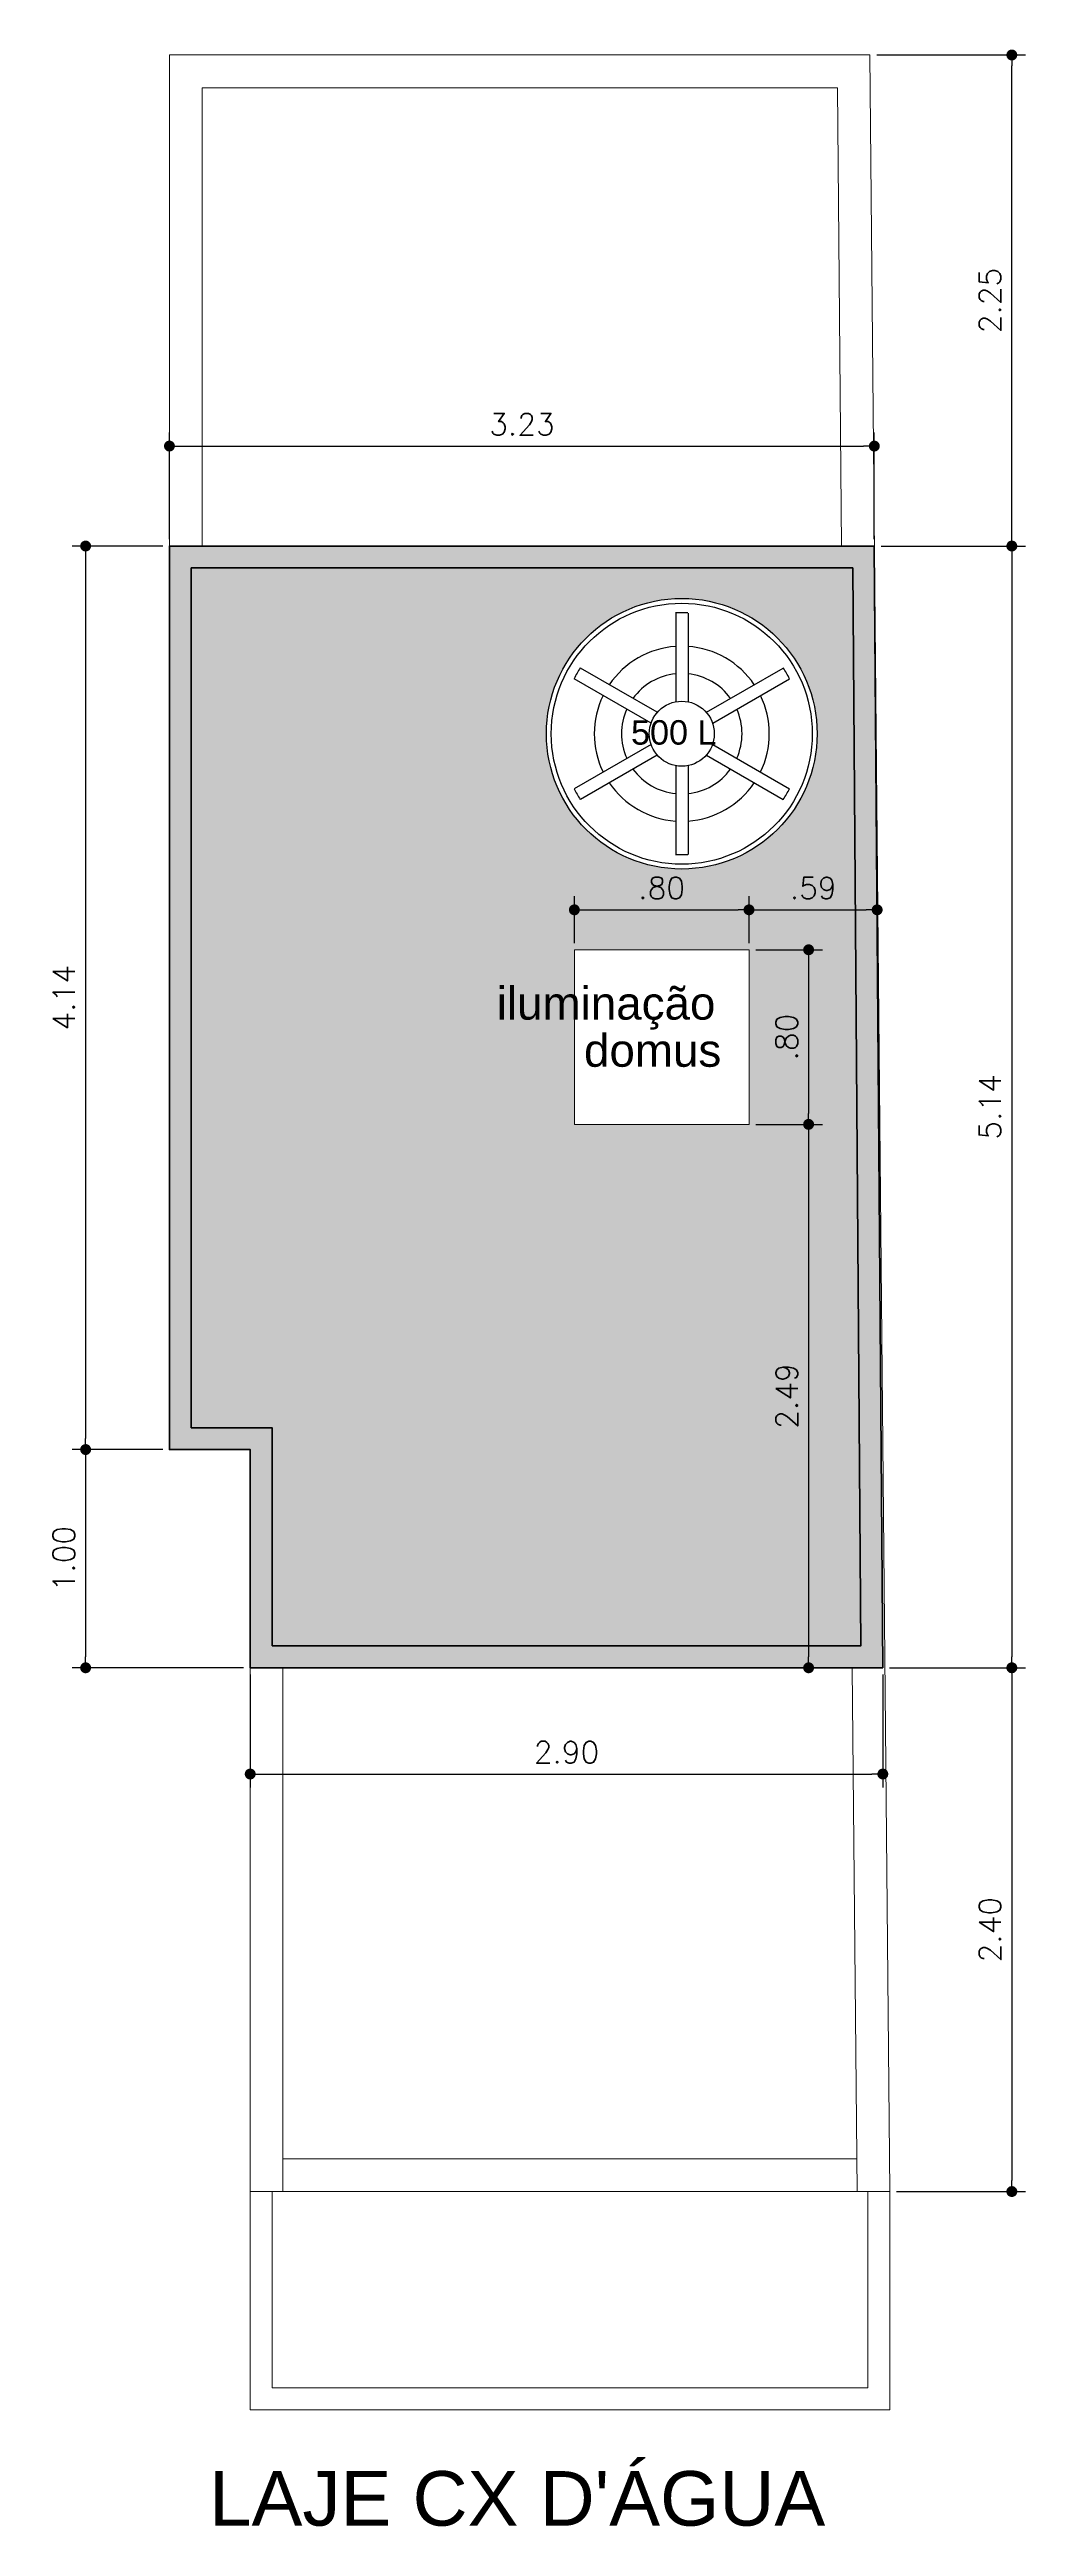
# Model space of a CAD drawing. Header units: millimetres. Extents: x -57 to 56, y 2 to 85.
# Drawn here: x -33.48 to -29.01, y 45.41 to 56.76 of the extents above; entities that cross this region are included whole.
import ezdxf

# ---------------------------------------------------------------- set-up
doc = ezdxf.new("R2010")
doc.units = ezdxf.units.MM
doc.header["$LTSCALE"] = 0.5
doc.header["$PDMODE"] = 3
for name, color, linetype, lineweight in [('Alvenaria-alta', 5, 'Continuous', 50), ('Alvenaria-baixa', 3, 'Continuous', 20), ('ARQ CINZA', 253, 'Continuous', 13), ('ARQ cota externa', 1, 'Continuous', 15), ('ARQ Esquadria 2', 2, 'Continuous', 20), ('ARQ TEXTO 01', 250, 'Continuous', 18), ('ARQ VISTA 1', 1, 'Continuous', 15)]:
    doc.layers.add(name, color=color, linetype=linetype, lineweight=lineweight)
doc.layers.add('ARQ TEXTO 02', color=3, linetype='Continuous')
doc.layers.add('EQUIPAMENTOS', color=1, linetype='Continuous')
doc.styles.add('arial 015', font='arial.ttf', dxfattribs={"height": 0.15})
doc.styles.add('ARIAL 25', font='arial.ttf', dxfattribs={"height": 0.25})
doc.styles.add('ARIAL-020', font='arial.ttf', dxfattribs={"height": 0.2})
doc.styles.add('RS50', font='romans.shx', dxfattribs={"height": 0.1})
doc.dimstyles.new('Cota 50', dxfattribs={"dimscale": 0.05, "dimtxt": 0.1, "dimasz": 1, "dimexe": 1.25, "dimexo": 0.625, "dimgap": 1, "dimtad": 1, "dimzin": 4, "dimdsep": 46, "dimtxsty": 'RS50', "dimblk": 'DOT', "dimcen": 0.1, "dimclrd": 256, "dimclre": 256, "dimclrt": 256, "dimadec": 0, "dimazin": 0, "dimtfac": 1, "dimtix": 1, "dimtmove": 0, "dimatfit": 3, "dimldrblk": 'DOT', "dimfxl": 1.25, "dimarcsym": 0})

# ---------------------------------------------------------------- blocks, each defined once
blk = doc.blocks.new('_Dot')
at = {"color": 0, "linetype": 'ByBlock', "lineweight": -2}
blk.add_line((-0.5, 0), (-1, 0), dxfattribs=at)
at = {"color": 0, "linetype": 'ByBlock', "const_width": 0.5}
blk.add_lwpolyline([(-0.25, 0, 1), (0.25, 0, 1)], format="xyb", close=True, dxfattribs=at)
blk = doc.blocks.new('*D101')
at = {"layer": 'ARQ cota externa', "lineweight": -2, "transparency": 16777216}
for p, q in [((-32.966, 54.481), (-33.381, 54.481)), ((-33.319, 54.431), (-33.319, 50.391)), ((-32.966, 50.341), (-33.381, 50.341))]:
    blk.add_line(p, q, dxfattribs=at)
at = {"layer": 'DEFPOINTS', "color": 0, "transparency": 16777216}
for p in [(-32.935, 54.481), (-33.319, 50.341), (-32.935, 50.341)]:
    blk.add_point(p, dxfattribs=at)
at = {"layer": 'ARQ cota externa', "lineweight": -2, "transparency": 16777216, "xscale": 0.05, "yscale": 0.05, "zscale": 0.05}
for p, rotation in [((-33.319, 54.481), 90), ((-33.319, 50.341), 270)]:
    blk.add_blockref('_Dot', p, dxfattribs=dict(at, rotation=rotation))
at = {"layer": 'ARQ cota externa', "transparency": 16777216, "insert": (-33.419, 52.411), "char_height": 0.1, "attachment_point": 5, "rotation": 90, "style": 'RS50'}
blk.add_mtext('4.14', dxfattribs=at)
blk = doc.blocks.new('*D102')
at = {"layer": 'ARQ cota externa', "lineweight": -2, "transparency": 16777216}
for p, q in [((-32.966, 50.341), (-33.381, 50.341)), ((-33.319, 50.291), (-33.319, 49.391)), ((-32.596, 49.341), (-33.381, 49.341))]:
    blk.add_line(p, q, dxfattribs=at)
at = {"layer": 'DEFPOINTS', "color": 0, "transparency": 16777216}
for p in [(-32.935, 50.341), (-33.319, 49.341), (-32.565, 49.341)]:
    blk.add_point(p, dxfattribs=at)
at = {"layer": 'ARQ cota externa', "lineweight": -2, "transparency": 16777216, "xscale": 0.05, "yscale": 0.05, "zscale": 0.05}
for p, rotation in [((-33.319, 50.341), 90), ((-33.319, 49.341), 270)]:
    blk.add_blockref('_Dot', p, dxfattribs=dict(at, rotation=rotation))
at = {"layer": 'ARQ cota externa', "transparency": 16777216, "insert": (-33.419, 49.841), "char_height": 0.1, "attachment_point": 5, "rotation": 90, "style": 'RS50'}
blk.add_mtext('1.00', dxfattribs=at)
blk = doc.blocks.new('*D103')
at = {"layer": 'ARQ cota externa', "lineweight": -2, "transparency": 16777216}
for p, q in [((-32.935, 54.512), (-32.935, 55.001)), ((-32.885, 54.939), (-29.756, 54.939)), ((-29.706, 54.512), (-29.706, 55.001))]:
    blk.add_line(p, q, dxfattribs=at)
at = {"layer": 'DEFPOINTS', "color": 0, "transparency": 16777216}
for p in [(-29.706, 54.939), (-32.935, 54.481), (-29.706, 54.481)]:
    blk.add_point(p, dxfattribs=at)
at = {"layer": 'ARQ cota externa', "lineweight": -2, "transparency": 16777216, "xscale": 0.05, "yscale": 0.05, "zscale": 0.05, "rotation": 180}
blk.add_blockref('_Dot', (-32.935, 54.939), dxfattribs=at)
at = {"layer": 'ARQ cota externa', "lineweight": -2, "transparency": 16777216, "xscale": 0.05, "yscale": 0.05, "zscale": 0.05}
blk.add_blockref('_Dot', (-29.706, 54.939), dxfattribs=at)
at = {"layer": 'ARQ cota externa', "transparency": 16777216, "insert": (-31.32, 55.039), "char_height": 0.1, "attachment_point": 5, "style": 'RS50'}
blk.add_mtext('3.23', dxfattribs=at)
blk = doc.blocks.new('*D104')
at = {"layer": 'ARQ cota externa', "lineweight": -2, "transparency": 16777216}
for p, q in [((-32.565, 49.31), (-32.565, 48.792)), ((-29.667, 49.31), (-29.667, 48.792)), ((-32.515, 48.854), (-29.717, 48.854))]:
    blk.add_line(p, q, dxfattribs=at)
at = {"layer": 'DEFPOINTS', "color": 0, "transparency": 16777216}
for p in [(-32.565, 49.341), (-29.667, 49.341), (-29.667, 48.854)]:
    blk.add_point(p, dxfattribs=at)
at = {"layer": 'ARQ cota externa', "lineweight": -2, "transparency": 16777216, "xscale": 0.05, "yscale": 0.05, "zscale": 0.05, "rotation": 180}
blk.add_blockref('_Dot', (-32.565, 48.854), dxfattribs=at)
at = {"layer": 'ARQ cota externa', "lineweight": -2, "transparency": 16777216, "xscale": 0.05, "yscale": 0.05, "zscale": 0.05}
blk.add_blockref('_Dot', (-29.667, 48.854), dxfattribs=at)
at = {"layer": 'ARQ cota externa', "transparency": 16777216, "insert": (-31.116, 48.954), "char_height": 0.1, "attachment_point": 5, "style": 'RS50'}
blk.add_mtext('2.90', dxfattribs=at)
blk = doc.blocks.new('*D106')
at = {"layer": 'ARQ cota externa', "lineweight": -2, "transparency": 16777216}
for p, q in [((-29.674, 54.481), (-29.014, 54.481)), ((-29.076, 54.431), (-29.076, 49.391)), ((-29.636, 49.341), (-29.014, 49.341))]:
    blk.add_line(p, q, dxfattribs=at)
at = {"layer": 'DEFPOINTS', "color": 0, "transparency": 16777216}
for p in [(-29.706, 54.481), (-29.667, 49.341), (-29.076, 49.341)]:
    blk.add_point(p, dxfattribs=at)
at = {"layer": 'ARQ cota externa', "lineweight": -2, "transparency": 16777216, "xscale": 0.05, "yscale": 0.05, "zscale": 0.05}
for p, rotation in [((-29.076, 54.481), 90), ((-29.076, 49.341), 270)]:
    blk.add_blockref('_Dot', p, dxfattribs=dict(at, rotation=rotation))
at = {"layer": 'ARQ cota externa', "transparency": 16777216, "insert": (-29.176, 51.911), "char_height": 0.1, "attachment_point": 5, "rotation": 90, "style": 'RS50'}
blk.add_mtext('5.14', dxfattribs=at)
blk = doc.blocks.new('*D107')
at = {"layer": 'ARQ cota externa', "lineweight": -2, "transparency": 16777216}
for p, q in [((-29.636, 49.341), (-29.014, 49.341)), ((-29.076, 49.291), (-29.076, 46.991)), ((-29.604, 46.941), (-29.014, 46.941))]:
    blk.add_line(p, q, dxfattribs=at)
at = {"layer": 'DEFPOINTS', "color": 0, "transparency": 16777216}
for p in [(-29.667, 49.341), (-29.635, 46.941), (-29.076, 46.941)]:
    blk.add_point(p, dxfattribs=at)
at = {"layer": 'ARQ cota externa', "lineweight": -2, "transparency": 16777216, "xscale": 0.05, "yscale": 0.05, "zscale": 0.05}
for p, rotation in [((-29.076, 49.341), 90), ((-29.076, 46.941), 270)]:
    blk.add_blockref('_Dot', p, dxfattribs=dict(at, rotation=rotation))
at = {"layer": 'ARQ cota externa', "transparency": 16777216, "insert": (-29.176, 48.141), "char_height": 0.1, "attachment_point": 5, "rotation": 90, "style": 'RS50'}
blk.add_mtext('2.40', dxfattribs=at)
blk = doc.blocks.new('*D108')
at = {"layer": 'ARQ cota externa', "lineweight": -2, "transparency": 16777216}
for p, q in [((-29.695, 56.731), (-29.014, 56.731)), ((-29.076, 54.531), (-29.076, 56.681)), ((-29.674, 54.481), (-29.014, 54.481))]:
    blk.add_line(p, q, dxfattribs=at)
at = {"layer": 'DEFPOINTS', "color": 0, "transparency": 16777216}
for p in [(-29.727, 56.731), (-29.076, 56.731), (-29.706, 54.481)]:
    blk.add_point(p, dxfattribs=at)
at = {"layer": 'ARQ cota externa', "lineweight": -2, "transparency": 16777216, "xscale": 0.05, "yscale": 0.05, "zscale": 0.05}
for p, rotation in [((-29.076, 56.731), 90), ((-29.076, 54.481), 270)]:
    blk.add_blockref('_Dot', p, dxfattribs=dict(at, rotation=rotation))
at = {"layer": 'ARQ cota externa', "transparency": 16777216, "insert": (-29.176, 55.606), "char_height": 0.1, "attachment_point": 5, "rotation": 90, "style": 'RS50'}
blk.add_mtext('2.25', dxfattribs=at)
blk = doc.blocks.new('*D117')
at = {"layer": 'ARQ cota externa', "lineweight": -2, "transparency": 16777216}
for p, q in [((-31.08, 52.662), (-31.08, 52.876)), ((-31.03, 52.814), (-30.33, 52.814)), ((-30.28, 52.662), (-30.28, 52.876))]:
    blk.add_line(p, q, dxfattribs=at)
at = {"layer": 'DEFPOINTS', "color": 0, "transparency": 16777216}
for p in [(-30.28, 52.814), (-31.08, 52.631), (-30.28, 52.631)]:
    blk.add_point(p, dxfattribs=at)
at = {"layer": 'ARQ cota externa', "lineweight": -2, "transparency": 16777216, "xscale": 0.05, "yscale": 0.05, "zscale": 0.05, "rotation": 180}
blk.add_blockref('_Dot', (-31.08, 52.814), dxfattribs=at)
at = {"layer": 'ARQ cota externa', "lineweight": -2, "transparency": 16777216, "xscale": 0.05, "yscale": 0.05, "zscale": 0.05}
blk.add_blockref('_Dot', (-30.28, 52.814), dxfattribs=at)
at = {"layer": 'ARQ cota externa', "transparency": 16777216, "insert": (-30.68, 52.914), "char_height": 0.1, "attachment_point": 5, "style": 'RS50'}
blk.add_mtext('.80', dxfattribs=at)
blk = doc.blocks.new('*D118')
at = {"layer": 'ARQ cota externa', "lineweight": -2, "transparency": 16777216}
for p, q in [((-30.28, 52.662), (-30.28, 52.876)), ((-30.23, 52.814), (-29.743, 52.814)), ((-29.693, 52.787), (-29.693, 52.751))]:
    blk.add_line(p, q, dxfattribs=at)
at = {"layer": 'DEFPOINTS', "color": 0, "transparency": 16777216}
for p in [(-29.693, 52.819), (-29.693, 52.814), (-30.28, 52.631)]:
    blk.add_point(p, dxfattribs=at)
at = {"layer": 'ARQ cota externa', "lineweight": -2, "transparency": 16777216, "xscale": 0.05, "yscale": 0.05, "zscale": 0.05, "rotation": 180}
blk.add_blockref('_Dot', (-30.28, 52.814), dxfattribs=at)
at = {"layer": 'ARQ cota externa', "lineweight": -2, "transparency": 16777216, "xscale": 0.05, "yscale": 0.05, "zscale": 0.05}
blk.add_blockref('_Dot', (-29.693, 52.814), dxfattribs=at)
at = {"layer": 'ARQ cota externa', "transparency": 16777216, "insert": (-29.986, 52.914), "char_height": 0.1, "attachment_point": 5, "style": 'RS50'}
blk.add_mtext('.59', dxfattribs=at)
blk = doc.blocks.new('*D119')
at = {"layer": 'ARQ cota externa', "lineweight": -2, "transparency": 16777216}
for p, q in [((-30.248, 52.631), (-29.944, 52.631)), ((-30.007, 52.581), (-30.007, 51.881)), ((-30.248, 51.831), (-29.944, 51.831))]:
    blk.add_line(p, q, dxfattribs=at)
at = {"layer": 'DEFPOINTS', "color": 0, "transparency": 16777216}
for p in [(-30.28, 52.631), (-30.28, 51.831), (-30.007, 51.831)]:
    blk.add_point(p, dxfattribs=at)
at = {"layer": 'ARQ cota externa', "lineweight": -2, "transparency": 16777216, "xscale": 0.05, "yscale": 0.05, "zscale": 0.05}
for p, rotation in [((-30.007, 52.631), 90), ((-30.007, 51.831), 270)]:
    blk.add_blockref('_Dot', p, dxfattribs=dict(at, rotation=rotation))
at = {"layer": 'ARQ cota externa', "transparency": 16777216, "insert": (-30.107, 52.231), "char_height": 0.1, "attachment_point": 5, "rotation": 90, "style": 'RS50'}
blk.add_mtext('.80', dxfattribs=at)
blk = doc.blocks.new('*D120')
at = {"layer": 'ARQ cota externa', "lineweight": -2, "transparency": 16777216}
for p, q in [((-30.248, 51.831), (-29.944, 51.831)), ((-30.007, 51.781), (-30.007, 49.391)), ((-30.038, 49.341), (-30.069, 49.341))]:
    blk.add_line(p, q, dxfattribs=at)
at = {"layer": 'DEFPOINTS', "color": 0, "transparency": 16777216}
for p in [(-30.28, 51.831), (-30.007, 49.341), (-30.006, 49.341)]:
    blk.add_point(p, dxfattribs=at)
at = {"layer": 'ARQ cota externa', "lineweight": -2, "transparency": 16777216, "xscale": 0.05, "yscale": 0.05, "zscale": 0.05}
for p, rotation in [((-30.007, 51.831), 90), ((-30.007, 49.341), 270)]:
    blk.add_blockref('_Dot', p, dxfattribs=dict(at, rotation=rotation))
at = {"layer": 'ARQ cota externa', "transparency": 16777216, "insert": (-30.107, 50.586), "char_height": 0.1, "attachment_point": 5, "rotation": 90, "style": 'RS50'}
blk.add_mtext('2.49', dxfattribs=at)

msp = doc.modelspace()

# ---------------------------------------------------------------- hatches: boundary and pattern name
at = {"layer": 'ARQ CINZA'}
h = msp.add_hatch(color=256, dxfattribs=at)
h.dxf.hatch_style = 1
h.paths.add_polyline_path([(-29.706, 54.481), (-32.935, 54.481), (-32.935, 50.341), (-32.565, 50.341), (-32.565, 49.341), (-29.667, 49.341)])
h.paths.add_polyline_path([(-31.08, 52.631), (-30.28, 52.631), (-30.28, 51.831), (-31.08, 51.831)], flags=16)
h.paths.add_polyline_path([(-31.207, 53.621, -1), (-29.968, 53.621, -1)], flags=16)
h.paths.add_polyline_path([(-31.186, 53.621, -1), (-29.989, 53.621, -1)], flags=0)
h.paths.add_polyline_path([(-31.052, 53.32, -0.025695), (-31.081, 53.369), (-30.949, 53.446, -0.230297), (-30.949, 53.797), (-31.081, 53.873, -0.025695), (-31.052, 53.922), (-30.92, 53.846, -0.230297), (-30.616, 54.021), (-30.616, 54.174, -0.025695), (-30.559, 54.174), (-30.559, 54.021, -0.230297), (-30.255, 53.846), (-30.123, 53.922, -0.025695), (-30.095, 53.873), (-30.227, 53.797, -0.230297), (-30.227, 53.446), (-30.095, 53.369, -0.025695), (-30.123, 53.32), (-30.255, 53.396, -0.230297), (-30.559, 53.221), (-30.559, 53.068, -0.025695), (-30.616, 53.068), (-30.616, 53.221, -0.230297), (-30.92, 53.396)], flags=0)
h.paths.add_polyline_path([(-30.737, 53.621, -1), (-30.438, 53.621, -1)], flags=0)
h.paths.add_polyline_path([(-31.065, 52.013), (-30.361, 52.013), (-30.361, 52.322), (-31.065, 52.322)], flags=8)
h.paths.add_polyline_path([(-31.466, 52.229), (-30.389, 52.229), (-30.389, 52.538), (-31.466, 52.538)], flags=24)
h.paths.add_polyline_path([(-30.843, 53.509), (-30.396, 53.509), (-30.396, 53.74), (-30.843, 53.74)], flags=8)

# ---------------------------------------------------------------- linework, layer by layer
at = {"layer": 'Alvenaria-alta'}
msp.add_line((-32.785, 54.481), (-30.744, 54.481), dxfattribs=at)
for points in [[(-32.565, 49.341), (-29.667, 49.341), (-29.706, 54.481), (-32.935, 54.481), (-32.935, 50.341), (-32.565, 50.341), (-32.565, 49.341)], [(-32.465, 49.441), (-29.768, 49.441), (-29.805, 54.381), (-32.835, 54.381), (-32.835, 50.441), (-32.465, 50.441)]]:
    msp.add_lwpolyline(points, close=True, dxfattribs=at)
at = {"layer": 'Alvenaria-baixa'}
for p, q in [((-32.935, 50.341), (-32.935, 56.731)), ((-32.935, 56.731), (-29.727, 56.731)), ((-29.635, 46.941), (-29.727, 56.731)), ((-32.785, 54.481), (-32.785, 56.581)), ((-32.785, 56.581), (-29.875, 56.581)), ((-29.856, 54.481), (-29.875, 56.581)), ((-32.565, 50.341), (-32.935, 50.341)), ((-32.565, 46.941), (-32.565, 50.341)), ((-32.415, 46.941), (-32.415, 49.341)), ((-29.785, 46.941), (-29.808, 49.341)), ((-32.415, 47.091), (-29.785, 47.091)), ((-32.565, 46.941), (-32.415, 46.941)), ((-32.415, 46.941), (-29.785, 46.941)), ((-29.785, 46.941), (-29.635, 46.941))]:
    msp.add_line(p, q, dxfattribs=at)
at = {"layer": 'ARQ Esquadria 2'}
msp.add_lwpolyline([(-30.28, 51.831), (-31.08, 51.831), (-31.08, 52.631), (-30.28, 52.631)], close=True, dxfattribs=at)
at = {"layer": 'ARQ VISTA 1', "ltscale": 0.5}
for p, q in [((-32.565, 46.941), (-32.565, 45.941)), ((-32.465, 46.941), (-32.465, 46.041)), ((-29.735, 46.941), (-29.735, 46.041)), ((-29.635, 46.941), (-29.635, 45.941)), ((-32.465, 46.041), (-29.735, 46.041)), ((-32.565, 45.941), (-29.635, 45.941))]:
    msp.add_line(p, q, dxfattribs=at)
at = {"layer": 'EQUIPAMENTOS'}
for p, q in [((-30.616, 54.174), (-30.616, 53.768)), ((-30.559, 54.174), (-30.559, 53.768)), ((-30.7, 53.719), (-31.052, 53.922)), ((-30.475, 53.719), (-30.123, 53.922)), ((-30.729, 53.67), (-31.081, 53.873)), ((-30.446, 53.67), (-30.095, 53.873)), ((-30.729, 53.572), (-31.081, 53.369)), ((-30.446, 53.572), (-30.095, 53.369)), ((-30.7, 53.523), (-31.052, 53.32)), ((-30.616, 53.474), (-30.616, 53.068)), ((-30.559, 53.474), (-30.559, 53.068)), ((-30.475, 53.523), (-30.123, 53.32))]:
    msp.add_line(p, q, dxfattribs=at)
for radius in [0.62, 0.598, 0.149]:
    msp.add_circle((-30.588, 53.621), radius, dxfattribs=at)
for radius, start, end in [(0.554, 87.0562, 92.9438), (0.554, 147.0562, 152.9438), (0.401, 94.0622, 145.9378), (0.401, 34.0622, 85.9378), (0.554, 27.0562, 32.9438), (0.276, 95.9148, 144.0852), (0.276, 35.9148, 84.0852), (0.401, 154.0622, 205.9378), (0.276, 155.9148, 204.0852), (0.276, 335.9148, 24.0852), (0.401, 334.0622, 25.9378), (0.276, 215.9148, 264.0852), (0.276, 275.9148, 324.0852), (0.554, 207.0562, 212.9438), (0.401, 214.0622, 265.9378), (0.401, 274.0622, 325.9378), (0.554, 327.0562, 332.9438), (0.554, 267.0562, 272.9438)]:
    msp.add_arc((-30.588, 53.621), radius, start, end, dxfattribs=at)

# ---------------------------------------------------------------- texts
at = {"layer": 'ARQ TEXTO 01', "char_height": 0.15, "attachment_point": 3, "style": 'arial 015'}
for s, insert in [('iluminação', (-30.434, 52.461)), ('domus', (-30.407, 52.245))]:
    msp.add_mtext_dynamic_manual_height_columns(s, width=0.97636, gutter_width=0.75, heights=[0], dxfattribs=dict(at, insert=insert))
at = {"layer": 'ARQ TEXTO 02', "style": 'ARIAL 25'}
msp.add_text("LAJE CX D'ÁGUA", height=0.25, dxfattribs=at).set_placement((-32.753, 45.41))
at = {"layer": 'EQUIPAMENTOS', "insert": (-30.429, 53.683), "char_height": 0.112, "attachment_point": 3, "style": 'ARIAL-020'}
msp.add_mtext_dynamic_manual_height_columns('500 L', width=1.03888, gutter_width=3, heights=[0], dxfattribs=at)

# ---------------------------------------------------------------- dimensions: what is measured, and where the dimension line sits
at = {"layer": 'ARQ cota externa'}
for base, p1, p2, picture, middle in [((-29.076, 56.731), (-29.706, 54.481), (-29.727, 56.731), '*D108', (-29.176, 55.606)), ((-33.319, 50.341), (-32.935, 54.481), (-32.935, 50.341), '*D101', (-33.419, 52.411)), ((-29.076, 49.341), (-29.706, 54.481), (-29.667, 49.341), '*D106', (-29.176, 51.911)), ((-30.007, 51.831), (-30.28, 52.631), (-30.28, 51.831), '*D119', (-30.107, 52.231))]:
    dim = msp.add_linear_dim(base=base, p1=p1, p2=p2, angle=90, dimstyle='Cota 50', dxfattribs=at)
    dim.commit()
    dim.dimension.update_dxf_attribs({"geometry": picture, "text_midpoint": middle})
for base, p1, p2, picture, middle in [((-29.706, 54.939), (-32.935, 54.481), (-29.706, 54.481), '*D103', (-31.32, 55.039)), ((-30.28, 52.814), (-31.08, 52.631), (-30.28, 52.631), '*D117', (-30.68, 52.914)), ((-29.667, 48.854), (-32.565, 49.341), (-29.667, 49.341), '*D104', (-31.116, 48.954))]:
    dim = msp.add_linear_dim(base=base, p1=p1, p2=p2, dimstyle='Cota 50', dxfattribs=at)
    dim.commit()
    dim.dimension.update_dxf_attribs({"geometry": picture, "text_midpoint": middle})
dim = msp.add_linear_dim(base=(-29.693, 52.814), p1=(-30.28, 52.631), p2=(-29.693, 52.819), dimstyle='Cota 50', override={"dimtmove": 1}, dxfattribs=at)
dim.commit()
dim.dimension.update_dxf_attribs({"geometry": '*D118', "text_midpoint": (-29.986, 52.914)})
for base, p1, p2, picture, middle in [((-30.007, 49.341), (-30.28, 51.831), (-30.006, 49.341), '*D120', (-30.107, 50.586)), ((-33.319, 49.341), (-32.935, 50.341), (-32.565, 49.341), '*D102', (-33.419, 49.841)), ((-29.076, 46.941), (-29.667, 49.341), (-29.635, 46.941), '*D107', (-29.176, 48.141))]:
    dim = msp.add_linear_dim(base=base, p1=p1, p2=p2, angle=90, dimstyle='Cota 50', override={"dimtmove": 1}, dxfattribs=at)
    dim.commit()
    dim.dimension.update_dxf_attribs({"geometry": picture, "text_midpoint": middle})

doc.saveas('drawing.dxf')
